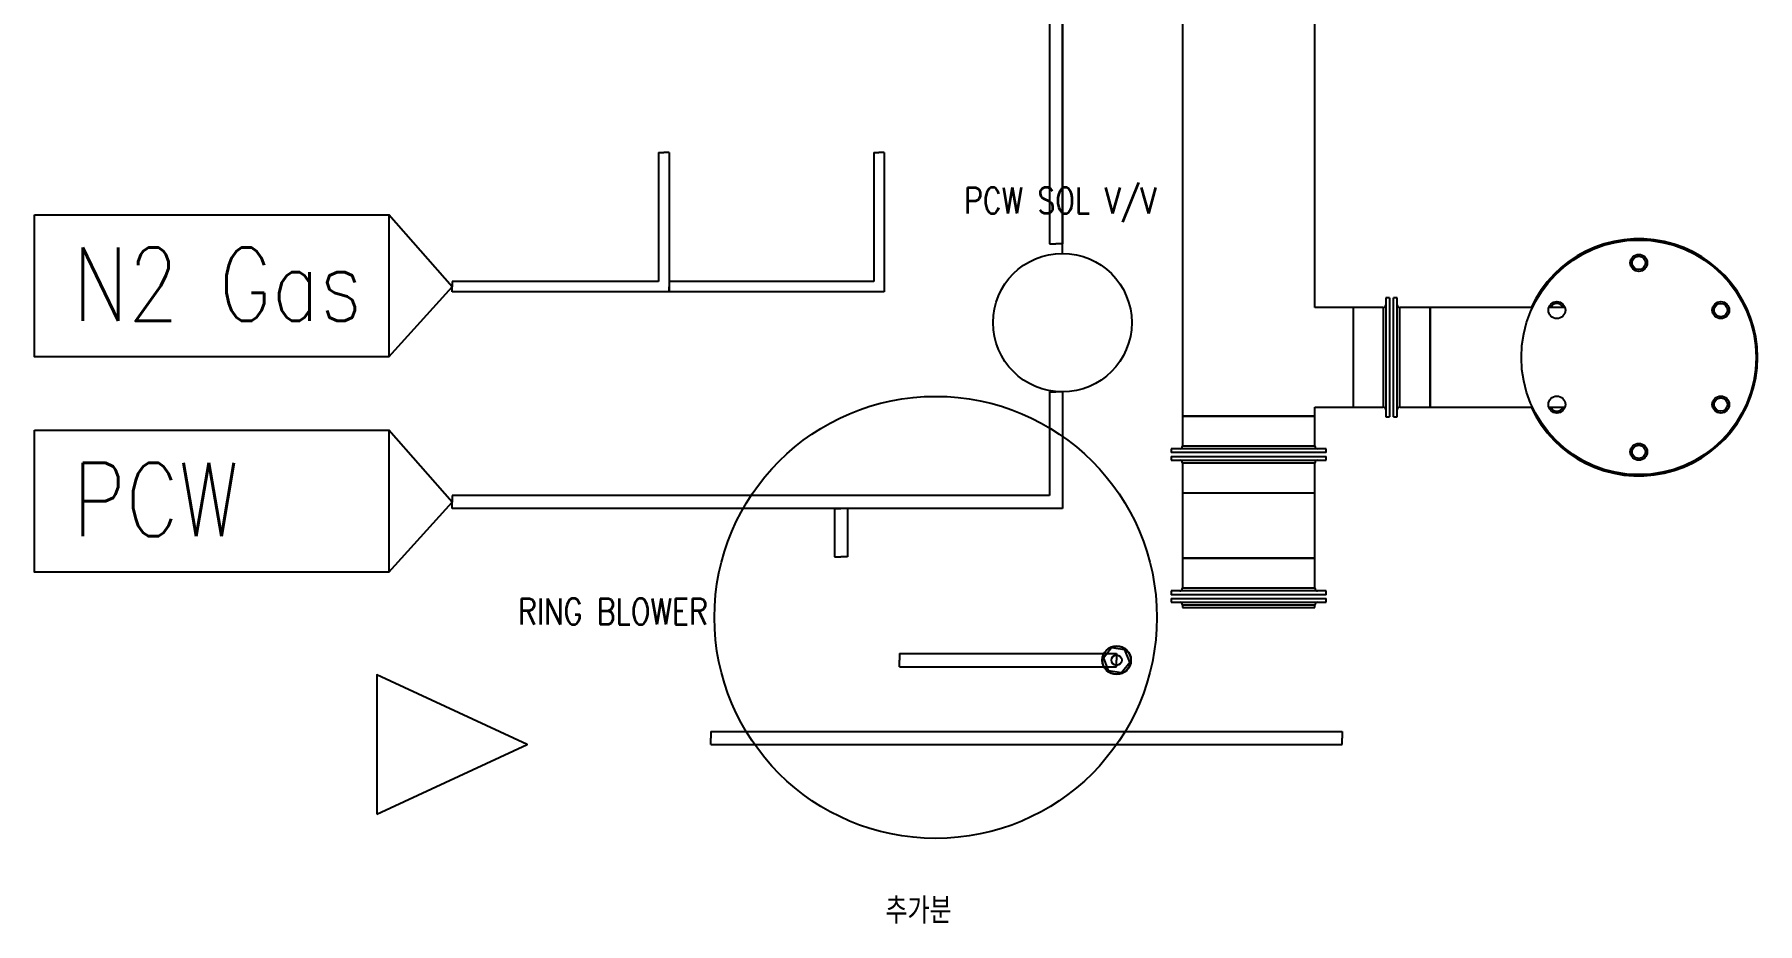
# Model space of a CAD drawing. Header units: millimetres. Extents: x 1152 to 6701, y 651 to 3284.
# Drawn here: x 4408 to 5727, y 1461 to 2142 of the extents above; entities that cross this region are included whole.
import ezdxf
from ezdxf.enums import TextEntityAlignment as Align

# ---------------------------------------------------------------- set-up
doc = ezdxf.new("R2010")
doc.units = ezdxf.units.MM
doc.layers.add('10 실선', color=40, linetype='Continuous', lineweight=25)
doc.layers.add('SLD-0', color=7, linetype='Continuous')
doc.styles.add('MRHANS', font='romans.shx', dxfattribs={"width": 0.8, "bigfont": 'whgdtxt.shx'})

msp = doc.modelspace()

# ---------------------------------------------------------------- linework, layer by layer
msp.add_circle((5098, 1695.4), 169.4)
at = {"layer": '10 실선', "ltscale": 5}
for p, q in [((5185.1, 2429.3), (5185.1, 1981.6)), ((5195.1, 2419.3), (5195.1, 1981.6)), ((4885.8, 2051.7), (4889.8, 2051.7)), ((4885.8, 2051.7), (4885.8, 1952.8)), ((4893.8, 2051.7), (4889.8, 2051.7)), ((4893.8, 2051.7), (4893.8, 1944.8)), ((5050.6, 2051.7), (5054.6, 2051.7)), ((5050.6, 2051.7), (5050.6, 1952.8)), ((5058.6, 2051.7), (5054.6, 2051.7)), ((5058.6, 2051.7), (5058.6, 1944.8)), ((4727.8, 1948.8), (4679.3, 2003.8)), ((5185.1, 1981.6), (5190.1, 1981.6)), ((5195.1, 1981.6), (5190.1, 1981.6)), ((4679.3, 1895), (4727.8, 1948.8)), ((4885.8, 1952.8), (4727.8, 1952.8)), ((4727.8, 1952.8), (4727.8, 1948.8)), ((4727.8, 1944.8), (4727.8, 1948.8)), ((4893.8, 1944.8), (4727.8, 1944.8)), ((5050.6, 1952.8), (4893.8, 1952.8)), ((4893.8, 1952.8), (4893.8, 1948.8)), ((4893.8, 1944.8), (4893.8, 1948.8)), ((5058.6, 1944.8), (4893.8, 1944.8)), ((5185.1, 1868.2), (5190.1, 1868.2)), ((5185.1, 1868.2), (5185.1, 1788.8)), ((5195.1, 1868.2), (5190.1, 1868.2)), ((5195.1, 1868.2), (5195.1, 1778.8)), ((4727.8, 1783.8), (4679.3, 1838.8)), ((4679.3, 1730), (4727.8, 1783.8)), ((5185.1, 1788.8), (4727.8, 1788.8)), ((4727.8, 1788.8), (4727.8, 1783.8)), ((4727.8, 1778.8), (4727.8, 1783.8)), ((5195.1, 1778.8), (4727.8, 1778.8)), ((5020.5, 1778.8), (5025.5, 1778.8)), ((5020.5, 1778.8), (5020.5, 1741.9)), ((5030.5, 1778.8), (5025.5, 1778.8)), ((5030.5, 1778.8), (5030.5, 1741.9)), ((5020.5, 1741.9), (5025.5, 1741.9)), ((5030.5, 1741.9), (5025.5, 1741.9)), ((5070.4, 1667.6), (5070.4, 1662.6)), ((5070.4, 1667.6), (5236.6, 1667.6)), ((5236.6, 1667.6), (5236.6, 1662.6)), ((5070.4, 1657.6), (5070.4, 1662.6)), ((5070.4, 1657.6), (5236.6, 1657.6)), ((5236.6, 1657.6), (5236.6, 1662.6)), ((4925.9, 1607.9), (4925.9, 1602.9)), ((4925.9, 1607.9), (5409.3, 1607.9)), ((4925.9, 1597.9), (4925.9, 1602.9)), ((4925.9, 1597.9), (5409.3, 1597.9)), ((5409.3, 1607.9), (5409.3, 1602.9)), ((5409.3, 1597.9), (5409.3, 1602.9))]:
    msp.add_line(p, q, dxfattribs=at)
msp.add_lwpolyline([(5195.1, 1974.4), (5195.1, 2419.3), (5333, 2419.3)], dxfattribs=at)
for points in [[(4407.8, 2003.8), (4679.3, 2003.8), (4679.3, 1895), (4407.8, 1895)], [(4407.8, 1838.8), (4679.3, 1838.8), (4679.3, 1730), (4407.8, 1730)], [(4670.1, 1544.5), (4785.1, 1597.9), (4670.1, 1651.4)]]:
    msp.add_lwpolyline(points, close=True, dxfattribs=at)
msp.add_circle((5195.1, 1921.3), 53.1, dxfattribs=at)
at = {"layer": 'SLD-0', "color": 7, "linetype": 'Continuous', "lineweight": 25}
for p, q in [((5287, 2349.4), (5287, 1849.7)), ((5388.5, 1932.8), (5388.5, 2266.3)), ((5445.7, 1940.2), (5442.8, 1940.2)), ((5442.8, 1940.2), (5442.8, 1849.2)), ((5445.7, 1940.2), (5445.7, 1849.2)), ((5451.5, 1940.2), (5448.7, 1940.2)), ((5448.7, 1898.1), (5448.7, 1940.2)), ((5451.5, 1898.1), (5451.5, 1940.2)), ((5417.7, 1932.8), (5388.5, 1932.8)), ((5440.8, 1932.8), (5417.7, 1932.8)), ((5417.7, 1932.8), (5417.7, 1856.6)), ((5440.8, 1932.8), (5440.8, 1856.6)), ((5476.7, 1932.8), (5453.5, 1932.8)), ((5453.5, 1897.5), (5453.5, 1932.8)), ((5555.1, 1932.8), (5476.7, 1932.8)), ((5476.7, 1932.8), (5476.7, 1856.6)), ((5476.7, 1897.5), (5476.7, 1932.8)), ((5580, 1932.8), (5567.6, 1932.8)), ((5448.7, 1849.2), (5448.7, 1898.1)), ((5451.5, 1849.2), (5451.5, 1898.1)), ((5453.5, 1856.6), (5453.5, 1897.5)), ((5476.7, 1856.6), (5476.7, 1897.5)), ((5287, 1849.7), (5287, 1826.6)), ((5287, 1849.7), (5337.8, 1849.7)), ((5317.3, 1849.7), (5287, 1849.7)), ((5388.5, 1849.7), (5317.3, 1849.7)), ((5337.8, 1849.7), (5388.5, 1849.7)), ((5388.5, 1856.6), (5417.7, 1856.6)), ((5388.5, 1849.7), (5388.5, 1856.6)), ((5388.5, 1826.6), (5388.5, 1849.7)), ((5417.7, 1856.6), (5440.8, 1856.6)), ((5442.8, 1849.2), (5445.7, 1849.2)), ((5448.7, 1849.2), (5451.5, 1849.2)), ((5453.5, 1856.6), (5476.7, 1856.6)), ((5476.7, 1856.6), (5555.1, 1856.6)), ((5567.6, 1856.6), (5580, 1856.6)), ((5278.3, 1824.6), (5278.3, 1821.8)), ((5313.8, 1824.6), (5278.3, 1824.6)), ((5313.8, 1821.8), (5278.3, 1821.8)), ((5317.3, 1826.6), (5287, 1826.6)), ((5397.2, 1824.6), (5313.8, 1824.6)), ((5397.2, 1821.8), (5313.8, 1821.8)), ((5388.5, 1826.6), (5317.3, 1826.6)), ((5397.2, 1821.8), (5397.2, 1824.6)), ((5278.3, 1818.8), (5278.3, 1815.9)), ((5278.3, 1818.8), (5328.1, 1818.8)), ((5278.3, 1815.9), (5328.1, 1815.9)), ((5287, 1813.9), (5287, 1790.8)), ((5287, 1813.9), (5329.5, 1813.9)), ((5328.1, 1818.8), (5397.2, 1818.8)), ((5328.1, 1815.9), (5397.2, 1815.9)), ((5329.5, 1813.9), (5388.5, 1813.9)), ((5388.5, 1790.8), (5388.5, 1813.9)), ((5397.2, 1815.9), (5397.2, 1818.8)), ((5287, 1790.8), (5287, 1740.8)), ((5287, 1790.8), (5386, 1790.8)), ((5287, 1790.8), (5329.5, 1790.8)), ((5329.5, 1790.8), (5388.5, 1790.8)), ((5386, 1790.8), (5388.5, 1790.8)), ((5388.5, 1740.8), (5388.5, 1790.8)), ((5287, 1740.8), (5287, 1717.7)), ((5287, 1740.8), (5386, 1740.8)), ((5317.3, 1740.8), (5287, 1740.8)), ((5388.5, 1740.8), (5317.3, 1740.8)), ((5386, 1740.8), (5388.5, 1740.8)), ((5388.5, 1717.7), (5388.5, 1740.8)), ((5278.3, 1715.7), (5278.3, 1712.8)), ((5313.8, 1715.7), (5278.3, 1715.7)), ((5317.3, 1717.7), (5287, 1717.7)), ((5397.2, 1715.7), (5313.8, 1715.7)), ((5388.5, 1717.7), (5317.3, 1717.7)), ((5397.2, 1712.8), (5397.2, 1715.7)), ((5313.8, 1712.8), (5278.3, 1712.8)), ((5278.3, 1709.8), (5278.3, 1707)), ((5278.3, 1709.8), (5337.8, 1709.8)), ((5278.3, 1707), (5337.8, 1707)), ((5287, 1705), (5287, 1702.9)), ((5287, 1705), (5337.8, 1705)), ((5287, 1702.9), (5337.8, 1702.9)), ((5397.2, 1712.8), (5313.8, 1712.8)), ((5337.8, 1709.8), (5397.2, 1709.8)), ((5337.8, 1707), (5397.2, 1707)), ((5337.8, 1705), (5388.5, 1705)), ((5337.8, 1702.9), (5388.5, 1702.9)), ((5388.5, 1702.9), (5388.5, 1705)), ((5397.2, 1707), (5397.2, 1709.8)), ((5232.8, 1672.1), (5226.5, 1664.1)), ((5226.5, 1664.1), (5230.2, 1654.6)), ((5242.9, 1670.6), (5232.8, 1672.1)), ((5246.6, 1661.1), (5242.9, 1670.6)), ((5230.2, 1654.6), (5240.3, 1653.1)), ((5240.3, 1653.1), (5246.6, 1661.1))]:
    msp.add_line(p, q, dxfattribs=at)
for centre, radius in [((5636.5, 1894.7), 89.9), ((5636.5, 1967.1), 6.49), ((5636.5, 1967.1), 5.1), ((5573.8, 1930.9), 6.49), ((5699.3, 1930.9), 6.49), ((5699.3, 1930.9), 5.1), ((5573.8, 1858.5), 6.49), ((5699.3, 1858.5), 6.49), ((5699.3, 1858.5), 5.1), ((5636.5, 1822.3), 6.49), ((5636.5, 1822.3), 5.1), ((5236.6, 1662.6), 11), ((5236.6, 1662.6), 10.8), ((5236.6, 1662.6), 4)]:
    msp.add_circle(centre, radius, dxfattribs=at)
for centre, radius, start, end in [((5636.5, 1894.7), 90.9, 0, 155.214), ((5440.8, 1934.8), 2, 270, 0), ((5453.5, 1934.8), 2, 180, 270), ((5573.8, 1930.9), 5.1, 90, 158.1271), ((5573.8, 1930.9), 5.1, 21.8729, 90), ((5636.5, 1894.7), 90.9, 204.786, 0), ((5440.8, 1854.6), 2, 0, 90), ((5453.5, 1854.6), 2, 90, 180), ((5573.8, 1858.5), 5.1, 201.8729, 338.1271), ((5285, 1826.6), 2, 270, 0), ((5390.5, 1826.6), 2, 180, 270), ((5285, 1813.9), 2, 0, 90), ((5390.5, 1813.9), 2, 90, 180), ((5285, 1717.7), 2, 270, 0), ((5390.5, 1717.7), 2, 180, 270), ((5285, 1705), 2, 0, 90), ((5390.5, 1705), 2, 90, 180)]:
    msp.add_arc(centre, radius, start, end, dxfattribs=at)

# ---------------------------------------------------------------- texts
at = {"style": 'MRHANS', "width": 0.8}
for s, p in [('PCW SOL V/V', (5193.4, 2004.9)), ('RING BLOWER', (4850.8, 1690)), ('추가분', (5084.9, 1460.7))]:
    msp.add_text(s, height=20, dxfattribs=at).set_placement(p, align=Align.CENTER)
for s, p in [('N2 Gas', (4437.2, 1922.6)), ('PCW', (4437.2, 1757.6))]:
    msp.add_text(s, height=56.24, dxfattribs=at).set_placement(p)

doc.saveas('drawing.dxf')
